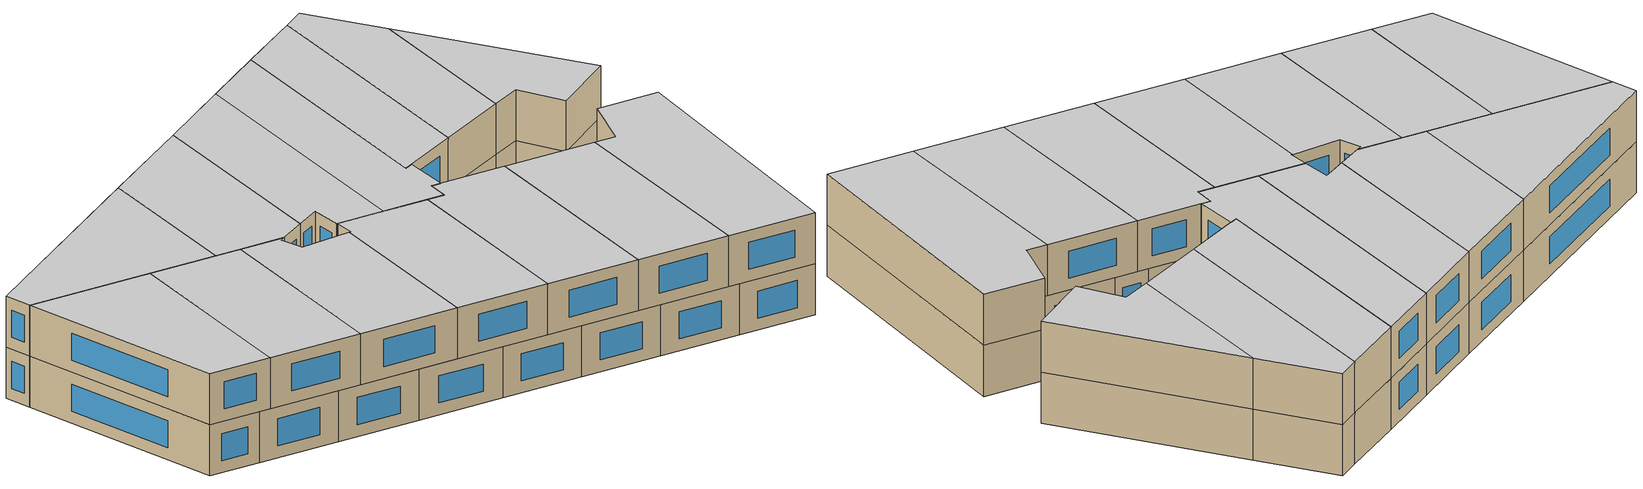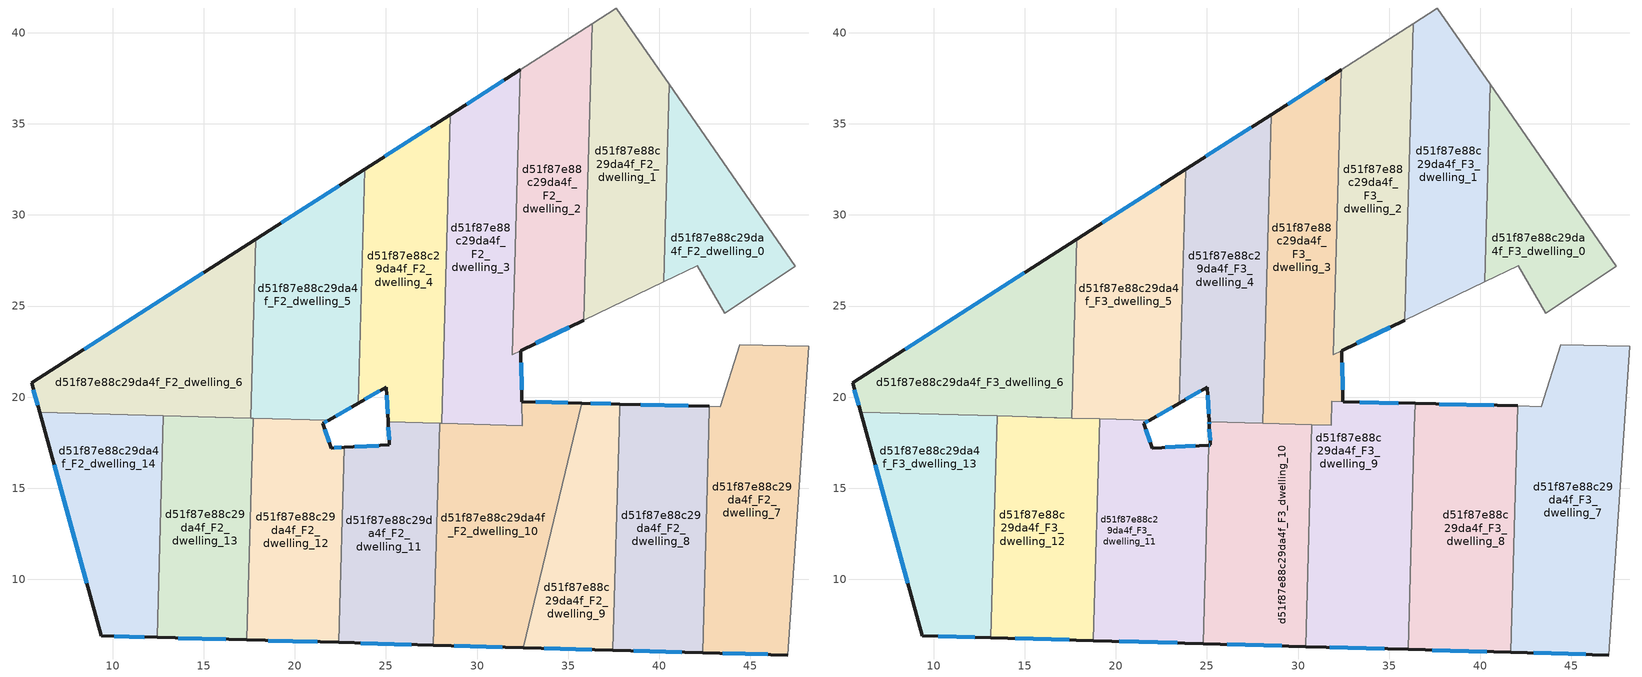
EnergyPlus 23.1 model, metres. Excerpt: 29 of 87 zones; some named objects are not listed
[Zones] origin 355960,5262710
d51f87e88c29da4f_F2_dwelling_0
 floor to d51f87e88c29da4f_F1_dwelling_0 (EU_floor_Construction): 40.55,37.16 47.46,27.19 43.59,24.61 42.07,27.2 40.25,26.33 z6
 wall adiabatic (EU_wall_Construction): 40.25,26.33 42.07,27.2 43.59,24.61 47.46,27.19 40.55,37.16 z6:9
 wall to d51f87e88c29da4f_F2_dwelling_1 (EU_wall_Construction): 40.55,37.16 40.25,26.33 z6:9
d51f87e88c29da4f_F2_dwelling_1
 floor to d51f87e88c29da4f_F1_dwelling_1 (EU_floor_Construction): 37.65,41.36 40.55,37.16 40.25,26.33 35.86,24.22 36.31,40.5 z6
 wall adiabatic (EU_wall_Construction): 40.55,37.16 37.65,41.36 36.31,40.5 / 35.86,24.22 40.25,26.33 z6:9
 wall to d51f87e88c29da4f_F2_dwelling_2 (EU_wall_Construction): 36.31,40.5 35.86,24.22 z6:9
d51f87e88c29da4f_F2_dwelling_10
 floor to d51f87e88c29da4f_F1_dwelling_10 (EU_floor_Construction): 35.74,19.67 32.53,6.26 27.6,6.39 27.94,18.57 32.48,18.44 32.46,19.75 z6
 wall outside (EU_wall_Construction): 35.74,19.67 32.46,19.75 / 27.6,6.39 32.53,6.26 z6:9
 wall to d51f87e88c29da4f_F2_dwelling_11 (EU_wall_Construction): 27.94,18.57 27.6,6.39 z6:9
 wall to d51f87e88c29da4f_F2_dwelling_9 (EU_wall_Construction): 32.53,6.26 35.74,19.67 z6:9
 wall to d51f87e88c29da4f_F2_dwelling_3 (EU_wall_Construction): 32.46,19.75 32.48,18.44 28.06,18.56 z6:9
 wall to d51f87e88c29da4f_F2_dwelling_4 (EU_wall_Construction): 28.06,18.56 27.94,18.57 z6:9
 window (EU_Window_Construction): 34.97,19.69 33.23,19.74 / 28.76,6.36 31.37,6.29 z6.7:8.3
d51f87e88c29da4f_F2_dwelling_11
 floor to d51f87e88c29da4f_F1_dwelling_11 (EU_floor_Construction): 27.94,18.57 27.6,6.39 22.41,6.54 22.71,17.25 25.18,17.38 25.11,18.65 z6
 wall outside (EU_wall_Construction): 25.11,18.65 25.18,17.38 22.71,17.25 / 22.41,6.54 27.6,6.39 z6:9
 wall to d51f87e88c29da4f_F2_dwelling_12 (EU_wall_Construction): 22.71,17.25 22.41,6.54 z6:9
 wall to d51f87e88c29da4f_F2_dwelling_4 (EU_wall_Construction): 27.94,18.57 25.11,18.65 z6:9
 window (EU_Window_Construction): 25.13,18.35 25.17,17.67 / 23.63,6.5 26.38,6.43 / 24.6,17.35 23.29,17.28 z6.7:8.3
d51f87e88c29da4f_F2_dwelling_12
 floor to d51f87e88c29da4f_F1_dwelling_12 (EU_floor_Construction): 21.86,18.74 21.54,18.56 22,17.21 22.71,17.25 22.41,6.54 17.36,6.68 17.7,18.85 z6
 wall outside (EU_wall_Construction): 22.71,17.25 22,17.21 21.54,18.56 21.86,18.74 / 17.36,6.68 22.41,6.54 z6:9
 wall to d51f87e88c29da4f_F2_dwelling_13 (EU_wall_Construction): 17.7,18.85 17.36,6.68 z6:9
 wall to d51f87e88c29da4f_F2_dwelling_5 (EU_wall_Construction): 21.86,18.74 17.7,18.85 z6:9
 window (EU_Window_Construction): 21.61,18.6 21.78,18.69 / 21.89,17.53 21.65,18.24 / 22.54,17.24 22.16,17.22 / 18.55,6.65 21.22,6.57 z6.7:8.3
d51f87e88c29da4f_F2_dwelling_13
 floor to d51f87e88c29da4f_F1_dwelling_13 (EU_floor_Construction): 17.7,18.85 17.36,6.68 12.44,6.82 12.78,18.99 z6
 wall outside (EU_wall_Construction): 12.44,6.82 17.36,6.68 z6:9
 wall to d51f87e88c29da4f_F2_dwelling_14 (EU_wall_Construction): 12.78,18.99 12.44,6.82 z6:9
 wall to d51f87e88c29da4f_F2_dwelling_6 (EU_wall_Construction): 17.59,18.86 12.78,18.99 z6:9
 wall to d51f87e88c29da4f_F2_dwelling_5 (EU_wall_Construction): 17.7,18.85 17.59,18.86 z6:9
 window (EU_Window_Construction): 13.6,6.78 16.21,6.71 z6.7:8.3
d51f87e88c29da4f_F2_dwelling_14
 floor to d51f87e88c29da4f_F1_dwelling_14 (EU_floor_Construction): 12.78,18.99 12.44,6.82 9.38,6.9 6,19.18 z6
 wall outside (EU_wall_Construction): 6,19.18 9.38,6.9 12.44,6.82 z6:9
 wall to d51f87e88c29da4f_F2_dwelling_6 (EU_wall_Construction): 12.78,18.99 6,19.18 z6:9
 window (EU_Window_Construction): 10.1,6.88 11.72,6.84 / 6.79,16.3 8.58,9.78 z6.7:8.3
d51f87e88c29da4f_F2_dwelling_2
 floor to d51f87e88c29da4f_F1_dwelling_2 (EU_floor_Construction): 36.31,40.5 35.86,24.22 31.92,22.33 32.36,37.96 z6
 wall outside (EU_wall_Construction): 32.41,22.56 35.86,24.22 z6:9
 wall adiabatic (EU_wall_Construction): 36.31,40.5 32.36,37.96 z6:9
 wall to d51f87e88c29da4f_F2_dwelling_3 (EU_wall_Construction): 32.36,37.96 31.92,22.33 32.41,22.56 z6:9
 window (EU_Window_Construction): 33.22,22.95 35.05,23.83 z6.7:8.3
d51f87e88c29da4f_F2_dwelling_3
 floor to d51f87e88c29da4f_F1_dwelling_3 (EU_floor_Construction): 32.36,37.96 31.92,22.33 32.41,22.56 32.48,18.44 28.06,18.56 28.53,35.51 z6
 wall outside (EU_wall_Construction): 32.36,37.96 28.53,35.51 / 32.46,19.76 32.41,22.56 z6:9
 wall to d51f87e88c29da4f_F2_dwelling_4 (EU_wall_Construction): 28.53,35.51 28.06,18.56 z6:9
 window (EU_Window_Construction): 31.46,37.39 29.43,36.09 / 32.45,20.41 32.42,21.9 z6.7:8.3
d51f87e88c29da4f_F2_dwelling_4
 floor to d51f87e88c29da4f_F1_dwelling_4 (EU_floor_Construction): 28.53,35.51 28.06,18.56 25.11,18.65 25.01,20.55 23.48,19.67 23.84,32.5 z6
 wall outside (EU_wall_Construction): 28.53,35.51 23.84,32.5 / 23.48,19.67 25.01,20.55 25.11,18.65 z6:9
 wall to d51f87e88c29da4f_F2_dwelling_5 (EU_wall_Construction): 23.84,32.5 23.48,19.67 z6:9
 window (EU_Window_Construction): 27.43,34.8 24.94,33.21 / 25.04,20.1 25.09,19.09 / 23.84,19.88 24.65,20.34 z6.7:8.3
d51f87e88c29da4f_F2_dwelling_5
 floor to d51f87e88c29da4f_F1_dwelling_5 (EU_floor_Construction): 23.84,32.5 23.48,19.67 21.86,18.74 15.62,18.91 17.59,18.86 17.86,28.67 z6
 wall outside (EU_wall_Construction): 23.84,32.5 17.86,28.67 / 21.86,18.74 23.48,19.67 z6:9
 wall to d51f87e88c29da4f_F2_dwelling_6 (EU_wall_Construction): 17.86,28.67 17.59,18.86 z6:9
 wall adiabatic (EU_wall_Construction): 17.59,18.86 15.62,18.91 17.59,18.86 z6:9
 window (EU_Window_Construction): 22.43,31.6 19.26,29.57 / 22.24,18.96 23.1,19.45 z6.7:8.3
d51f87e88c29da4f_F2_dwelling_6
 floor to d51f87e88c29da4f_F1_dwelling_6 (EU_floor_Construction): 17.86,28.67 17.59,18.86 6,19.18 5.55,20.78 z6
 wall outside (EU_wall_Construction): 17.86,28.67 5.55,20.78 6,19.18 z6:9
 window (EU_Window_Construction): 5.66,20.41 5.89,19.56 / 14.97,26.82 8.44,22.64 z6.7:8.3
d51f87e88c29da4f_F2_dwelling_7
 floor to d51f87e88c29da4f_F1_dwelling_7 (EU_floor_Construction): 48.21,22.78 47.05,5.85 42.37,5.98 42.76,19.5 43.35,19.49 44.41,22.87 z6
 wall outside (EU_wall_Construction): 42.37,5.98 47.05,5.85 z6:9
 wall adiabatic (EU_wall_Construction): 47.05,5.85 48.21,22.78 44.41,22.87 43.35,19.49 42.76,19.5 z6:9
 wall to d51f87e88c29da4f_F2_dwelling_8 (EU_wall_Construction): 42.71,18.15 42.37,5.98 / 42.75,19.5 42.71,18.16 z6:9
 window (EU_Window_Construction): 43.47,5.95 45.95,5.88 z6.7:8.3
d51f87e88c29da4f_F2_dwelling_8
 floor to d51f87e88c29da4f_F1_dwelling_8 (EU_floor_Construction): 42.75,19.5 42.37,5.98 37.45,6.12 37.83,19.62 z6
 wall outside (EU_wall_Construction): 42.75,19.5 37.83,19.62 / 37.45,6.12 42.37,5.98 z6:9
 wall to d51f87e88c29da4f_F2_dwelling_9 (EU_wall_Construction): 37.83,19.62 37.79,18.29 37.45,6.12 z6:9
 window (EU_Window_Construction): 41.59,19.53 38.99,19.59 / 38.61,6.09 41.22,6.01 z6.7:8.3
d51f87e88c29da4f_F2_dwelling_9
 floor to d51f87e88c29da4f_F1_dwelling_9 (EU_floor_Construction): 37.83,19.62 37.45,6.12 32.53,6.26 35.74,19.67 z6
 wall outside (EU_wall_Construction): 32.53,6.26 37.45,6.12 / 37.83,19.62 35.74,19.67 z6:9
 window (EU_Window_Construction): 33.68,6.22 36.29,6.15 / 37.33,19.63 36.23,19.66 z6.7:8.3
 ceiling adiabatic (EU_roof_Construction): 37.45,6.12 36.04,6.16 36.42,19.66 35.74,19.67 32.53,6.26 z9
d51f87e88c29da4f_F3_dwelling_0
 floor to d51f87e88c29da4f_F2_dwelling_0 (EU_floor_Construction): 40.55,37.16 47.46,27.19 43.59,24.61 42.07,27.2 40.25,26.33 z9
 wall adiabatic (EU_wall_Construction): 40.25,26.33 42.07,27.2 43.59,24.61 47.46,27.19 40.55,37.16 z9:12
 wall to d51f87e88c29da4f_F3_dwelling_1 (EU_wall_Construction): 40.55,37.16 40.25,26.33 z9:12
 ceiling to d51f87e88c29da4f_F4_dwelling_0 (EU_floor_Construction): 47.46,27.19 40.55,37.16 40.25,26.33 42.07,27.2 43.59,24.61 z12
d51f87e88c29da4f_F3_dwelling_1
 floor to d51f87e88c29da4f_F2_dwelling_1 (EU_floor_Construction): 37.65,41.36 40.55,37.16 40.25,26.33 35.86,24.22 36.31,40.5 z9
 wall adiabatic (EU_wall_Construction): 40.55,37.16 37.65,41.36 36.31,40.5 / 35.86,24.22 40.25,26.33 z9:12
 wall to d51f87e88c29da4f_F3_dwelling_2 (EU_wall_Construction): 36.31,40.5 35.86,24.22 z9:12
 ceiling to d51f87e88c29da4f_F4_dwelling_1 (EU_floor_Construction): 40.25,26.33 40.55,37.16 37.65,41.36 36.31,40.5 35.86,24.22 z12
d51f87e88c29da4f_F3_dwelling_10
 floor to d51f87e88c29da4f_F2_dwelling_11 (EU_floor_Construction): 27.94,18.57 27.6,6.39 24.79,6.47 25.09,17.37 25.18,17.38 25.12,18.52 25.12,18.65 z9
 floor to d51f87e88c29da4f_F2_dwelling_10 (EU_floor_Construction): 30.75,18.49 30.42,6.32 27.6,6.39 27.94,18.57 z9
 wall outside (EU_wall_Construction): 25.12,18.65 25.12,18.52 25.18,17.38 25.09,17.37 / 24.78,6.47 30.42,6.32 z9:12
 wall to d51f87e88c29da4f_F3_dwelling_9 (EU_wall_Construction): 30.42,6.32 30.76,18.49 z9:12
 wall to d51f87e88c29da4f_F3_dwelling_11 (EU_wall_Construction): 25.09,17.37 24.78,6.47 z9:12
 wall to d51f87e88c29da4f_F3_dwelling_4 (EU_wall_Construction): 28.06,18.56 25.12,18.65 z9:12
 wall to d51f87e88c29da4f_F3_dwelling_3 (EU_wall_Construction): 30.75,18.49 28.06,18.56 z9:12
 window (EU_Window_Construction): 25.14,18.25 25.17,17.64 / 25.12,18.62 25.12,18.55 / 26.11,6.44 29.09,6.35 / 25.16,17.37 25.11,17.37 z9.7:11.3
 ceiling to d51f87e88c29da4f_F4_dwelling_10 (EU_floor_Construction): 30.42,6.32 30.76,18.49 25.12,18.65 25.12,18.52 25.18,17.38 25.09,17.37 24.78,6.47 z12
d51f87e88c29da4f_F3_dwelling_11
 floor to d51f87e88c29da4f_F2_dwelling_12 (EU_floor_Construction): 21.86,18.74 21.54,18.56 22,17.21 22.71,17.25 22.41,6.54 18.77,6.64 19.11,18.81 z9
 floor to d51f87e88c29da4f_F2_dwelling_11 (EU_floor_Construction): 25.09,17.37 24.79,6.47 22.41,6.54 22.71,17.25 z9
 wall outside (EU_wall_Construction): 25.09,17.37 22,17.21 21.54,18.56 21.86,18.74 / 18.77,6.64 24.78,6.47 z9:12
 wall to d51f87e88c29da4f_F3_dwelling_12 (EU_wall_Construction): 19.11,18.81 18.77,6.64 z9:12
 wall to d51f87e88c29da4f_F3_dwelling_5 (EU_wall_Construction): 21.86,18.74 19.11,18.81 z9:12
 window (EU_Window_Construction): 21.61,18.6 21.78,18.69 / 21.89,17.53 21.65,18.24 / 24.36,17.33 22.72,17.25 / 20.18,6.6 23.37,6.51 z9.7:11.3
 ceiling to d51f87e88c29da4f_F4_dwelling_11 (EU_floor_Construction): 24.78,6.47 25.09,17.37 22,17.21 21.54,18.56 21.86,18.74 19.11,18.81 18.77,6.64 z12
d51f87e88c29da4f_F3_dwelling_12
 floor to d51f87e88c29da4f_F2_dwelling_13 (EU_floor_Construction): 17.7,18.85 17.36,6.68 13.15,6.8 13.48,18.97 z9
 floor to d51f87e88c29da4f_F2_dwelling_12 (EU_floor_Construction): 19.11,18.81 18.77,6.64 17.36,6.68 17.7,18.85 z9
 wall outside (EU_wall_Construction): 13.15,6.8 18.77,6.64 z9:12
 wall to d51f87e88c29da4f_F3_dwelling_13 (EU_wall_Construction): 13.48,18.97 13.15,6.8 z9:12
 wall to d51f87e88c29da4f_F3_dwelling_6 (EU_wall_Construction): 17.59,18.86 13.48,18.97 z9:12
 wall to d51f87e88c29da4f_F3_dwelling_5 (EU_wall_Construction): 19.11,18.81 17.59,18.86 z9:12
 window (EU_Window_Construction): 14.47,6.76 17.45,6.68 z9.7:11.3
 ceiling to d51f87e88c29da4f_F4_dwelling_12 (EU_floor_Construction): 18.77,6.64 19.11,18.81 13.48,18.97 13.15,6.8 z12
d51f87e88c29da4f_F3_dwelling_13
 floor to d51f87e88c29da4f_F2_dwelling_14 (EU_floor_Construction): 12.78,18.99 12.44,6.82 9.38,6.9 6,19.18 z9
 floor to d51f87e88c29da4f_F2_dwelling_13 (EU_floor_Construction): 13.48,18.97 13.15,6.8 12.44,6.82 12.78,18.99 z9
 wall outside (EU_wall_Construction): 6,19.18 9.38,6.9 13.15,6.8 z9:12
 wall to d51f87e88c29da4f_F3_dwelling_6 (EU_wall_Construction): 13.48,18.97 6,19.18 z9:12
 window (EU_Window_Construction): 10.26,6.88 12.26,6.82 / 6.79,16.3 8.58,9.78 z9.7:11.3
 ceiling to d51f87e88c29da4f_F4_dwelling_13 (EU_floor_Construction): 13.15,6.8 13.48,18.97 6,19.18 9.38,6.9 z12
d51f87e88c29da4f_F3_dwelling_2
 floor to d51f87e88c29da4f_F2_dwelling_2 (EU_floor_Construction): 36.31,40.5 35.86,24.22 31.92,22.33 32.36,37.96 z9
 wall outside (EU_wall_Construction): 32.41,22.56 35.86,24.22 z9:12
 wall adiabatic (EU_wall_Construction): 36.31,40.5 32.36,37.96 z9:12
 wall to d51f87e88c29da4f_F3_dwelling_3 (EU_wall_Construction): 32.36,37.96 31.92,22.33 32.41,22.56 z9:12
 window (EU_Window_Construction): 33.22,22.95 35.05,23.83 z9.7:11.3
 ceiling to d51f87e88c29da4f_F4_dwelling_2 (EU_floor_Construction): 35.86,24.22 36.31,40.5 32.36,37.96 31.92,22.33 z12
d51f87e88c29da4f_F3_dwelling_3
 floor to d51f87e88c29da4f_F2_dwelling_3 (EU_floor_Construction): 32.36,37.96 31.92,22.33 32.41,22.56 32.46,19.76 31.85,19.77 31.82,18.46 28.06,18.56 28.53,35.51 z9
 wall outside (EU_wall_Construction): 32.36,37.96 28.53,35.51 / 32.46,19.76 32.41,22.56 z9:12
 wall to d51f87e88c29da4f_F3_dwelling_9 (EU_wall_Construction): 30.76,18.49 31.82,18.46 31.85,19.77 32.46,19.76 z9:12
 wall to d51f87e88c29da4f_F3_dwelling_4 (EU_wall_Construction): 28.53,35.51 28.06,18.56 z9:12
 window (EU_Window_Construction): 31.46,37.39 29.43,36.09 / 32.45,20.41 32.42,21.9 z9.7:11.3
 ceiling to d51f87e88c29da4f_F4_dwelling_3 (EU_floor_Construction): 31.82,18.46 31.85,19.77 32.46,19.76 32.41,22.56 31.92,22.33 32.36,37.96 28.53,35.51 28.06,18.56 z12
d51f87e88c29da4f_F3_dwelling_4
 floor to d51f87e88c29da4f_F2_dwelling_4 (EU_floor_Construction): 28.53,35.51 28.06,18.56 25.11,18.65 25.01,20.55 23.48,19.67 23.84,32.5 z9
 wall outside (EU_wall_Construction): 28.53,35.51 23.84,32.5 / 23.48,19.67 25.01,20.55 25.11,18.65 z9:12
 wall to d51f87e88c29da4f_F3_dwelling_5 (EU_wall_Construction): 23.84,32.5 23.48,19.67 z9:12
 window (EU_Window_Construction): 27.43,34.8 24.94,33.21 / 25.04,20.1 25.09,19.09 / 23.84,19.88 24.65,20.34 z9.7:11.3
 ceiling to d51f87e88c29da4f_F4_dwelling_4 (EU_floor_Construction): 28.06,18.56 28.53,35.51 23.84,32.5 23.48,19.67 25.01,20.55 25.11,18.65 z12
d51f87e88c29da4f_F3_dwelling_5
 floor to d51f87e88c29da4f_F2_dwelling_5 (EU_floor_Construction): 23.84,32.5 23.48,19.67 21.86,18.74 17.59,18.86 17.86,28.67 z9
 wall outside (EU_wall_Construction): 23.84,32.5 17.86,28.67 / 21.86,18.74 23.48,19.67 z9:12
 wall to d51f87e88c29da4f_F3_dwelling_6 (EU_wall_Construction): 17.86,28.67 17.59,18.86 z9:12
 wall adiabatic (EU_wall_Construction): 15.62,18.91 17.59,18.86 / 15.62,18.91 17.59,18.86 z9:12
 window (EU_Window_Construction): 22.43,31.6 19.26,29.57 / 22.24,18.96 23.1,19.45 z9.7:11.3
 ceiling to d51f87e88c29da4f_F4_dwelling_5 (EU_floor_Construction): 23.48,19.67 23.84,32.5 17.86,28.67 17.59,18.86 21.86,18.74 z12
d51f87e88c29da4f_F3_dwelling_6
 floor to d51f87e88c29da4f_F2_dwelling_6 (EU_floor_Construction): 17.86,28.67 17.59,18.86 6,19.18 5.55,20.78 z9
 wall outside (EU_wall_Construction): 17.86,28.67 5.55,20.78 6,19.18 z9:12
 window (EU_Window_Construction): 5.66,20.41 5.89,19.56 / 14.97,26.82 8.44,22.64 z9.7:11.3
 ceiling to d51f87e88c29da4f_F4_dwelling_6 (EU_floor_Construction): 17.59,18.86 17.86,28.67 5.55,20.78 6,19.18 z12
d51f87e88c29da4f_F3_dwelling_7
 floor to d51f87e88c29da4f_F2_dwelling_7 (EU_floor_Construction): 48.21,22.78 47.05,5.85 42.37,5.98 42.75,19.5 43.35,19.49 44.41,22.87 z9
 floor to d51f87e88c29da4f_F2_dwelling_8 (EU_floor_Construction): 42.75,19.5 42.37,5.98 41.67,6 42.05,19.52 z9
 wall outside (EU_wall_Construction): 41.67,6 47.05,5.85 z9:12
 wall to d51f87e88c29da4f_F3_dwelling_8 (EU_wall_Construction): 42.05,19.52 41.67,6 z9:12
 wall adiabatic (EU_wall_Construction): 47.05,5.85 48.21,22.78 44.41,22.87 43.35,19.49 42.05,19.52 z9:12
 window (EU_Window_Construction): 42.93,5.97 45.79,5.89 z9.7:11.3
 ceiling to d51f87e88c29da4f_F4_dwelling_7 (EU_floor_Construction): 47.05,5.85 48.21,22.78 44.41,22.87 43.35,19.49 42.05,19.52 41.67,6 z12
d51f87e88c29da4f_F3_dwelling_8
 floor to d51f87e88c29da4f_F2_dwelling_8 (EU_floor_Construction): 42.05,19.52 41.67,6 37.45,6.12 37.83,19.62 z9
 floor to d51f87e88c29da4f_F2_dwelling_9 (EU_floor_Construction): 37.82,19.62 37.45,6.12 36.04,6.16 36.42,19.66 z9
 wall outside (EU_wall_Construction): 42.05,19.52 36.42,19.66 / 36.04,6.16 41.67,6 z9:12
 wall to d51f87e88c29da4f_F3_dwelling_9 (EU_wall_Construction): 36.39,18.33 36.04,6.16 / 36.42,19.66 36.38,18.33 z9:12
 window (EU_Window_Construction): 40.73,19.55 37.74,19.62 / 37.36,6.12 40.35,6.04 z9.7:11.3
 ceiling to d51f87e88c29da4f_F4_dwelling_8 (EU_floor_Construction): 41.67,6 42.05,19.52 36.42,19.66 36.04,6.16 z12
d51f87e88c29da4f_F3_dwelling_9
 floor to d51f87e88c29da4f_F2_dwelling_10 (EU_floor_Construction): 35.74,19.67 32.53,6.26 30.42,6.32 30.75,18.49 32.48,18.44 32.46,19.75 z9
 floor adiabatic (EU_floor_Construction): 36.42,19.66 36.04,6.16 32.53,6.26 35.74,19.67 z9
 floor to d51f87e88c29da4f_F2_dwelling_3 (EU_floor_Construction): 32.46,19.76 32.48,18.44 30.76,18.49 31.82,18.46 31.85,19.77 z9
 wall outside (EU_wall_Construction): 36.42,19.66 32.46,19.75 / 30.42,6.32 36.04,6.16 z9:12
 window (EU_Window_Construction): 35.49,19.68 33.39,19.73 / 31.74,6.28 34.72,6.2 z9.7:11.3
 ceiling to d51f87e88c29da4f_F4_dwelling_9 (EU_floor_Construction): 36.04,6.16 36.42,19.66 31.85,19.77 31.82,18.46 30.76,18.49 30.42,6.32 z12
[Building]
EU S2 Campaign: North Axis=0; Terrain=City; Solar Distribution=FullExterior
[Site:Location]
Budapest.Ferenc.Liszt.Intl.AP: Latitude=47.437; Longitude=19.256; Time Zone=1; Elevation=185
[SizingPeriod:WeatherFileDays]
AnnualSizingPeriod: Begin Month=1; Begin Day of Month=1; End Month=12; End Day of Month=31; Day of Week for Start Day=Monday; Use Weather File Daylight Saving Period=No; Use Weather File Rain and Snow Indicators=No
[MATERIAL]
EU_InternalMass_Material: Roughness=MediumRough; Thickness=0.1; Conductivity=1; Density=1800; Specific Heat=900; Thermal Absorptance=0.9; Solar Absorptance=0.7; Visible Absorptance=0.7
[MATERIAL:NOMASS] Roughness=MediumRough; Thermal Absorptance=0.9; Solar Absorptance=0.7; Visible Absorptance=0.7
Name | Thermal Resistance
EU_wall_NoMass | 0.832559
EU_roof_NoMass | 1.39638
EU_floor_NoMass | 0.872794
[WINDOWMATERIAL:SIMPLEGLAZINGSYSTEM]
EU_Window_SimpleGlazing: UFactor=2.79869; Solar Heat Gain Coefficient=0.75; Visible Transmittance=0.75
[CONSTRUCTION]
EU_wall_Construction: EU_wall_NoMass
EU_roof_Construction: EU_roof_NoMass
EU_floor_Construction: EU_floor_NoMass
EU_Window_Construction: EU_Window_SimpleGlazing
EU_InternalMass_Construction: EU_InternalMass_Material
[ZONE] Type=1; Multiplier=1; Ceiling Height=autocalculate; Floor Area=autocalculate; Part of Total Floor Area=Yes
Name | Volume
d51f87e88c29da4f_F2_dwelling_0; d51f87e88c29da4f_F3_dwelling_0 | 130.589
d51f87e88c29da4f_F2_dwelling_1; d51f87e88c29da4f_F3_dwelling_1 | 188.355
d51f87e88c29da4f_F2_dwelling_10 | 238.964
d51f87e88c29da4f_F3_dwelling_10 | 205.663
d51f87e88c29da4f_F2_dwelling_11 | 179.94
d51f87e88c29da4f_F3_dwelling_11 | 205.659
d51f87e88c29da4f_F2_dwelling_12 | 179.965
d51f87e88c29da4f_F3_dwelling_12 | 205.669
d51f87e88c29da4f_F2_dwelling_13 | 179.93
d51f87e88c29da4f_F3_dwelling_13 | 205.664
d51f87e88c29da4f_F2_dwelling_14 | 179.972
d51f87e88c29da4f_F2_dwelling_2; d51f87e88c29da4f_F3_dwelling_2 | 185.919
d51f87e88c29da4f_F2_dwelling_3 | 212.507
d51f87e88c29da4f_F3_dwelling_3 | 210.023
d51f87e88c29da4f_F2_dwelling_4; d51f87e88c29da4f_F3_dwelling_4 | 205.697
d51f87e88c29da4f_F2_dwelling_5 | 205.662
d51f87e88c29da4f_F3_dwelling_5 | 205.657
d51f87e88c29da4f_F2_dwelling_6; d51f87e88c29da4f_F3_dwelling_6 | 205.658
d51f87e88c29da4f_F2_dwelling_7 | 244.092
d51f87e88c29da4f_F3_dwelling_7 | 272.762
d51f87e88c29da4f_F2_dwelling_8 | 199.664
d51f87e88c29da4f_F3_dwelling_8 | 228.107
d51f87e88c29da4f_F2_dwelling_9 | 142.088
d51f87e88c29da4f_F3_dwelling_9 | 223.699
[INTERNALMASS] Construction=EU_InternalMass_Construction
Name | Zone or ZoneList | Surface Area
d51f87e88c29da4f_F2_dwelling_0_EU_InternalMass | d51f87e88c29da4f_F2_dwelling_0 | 43.5295
d51f87e88c29da4f_F2_dwelling_1_EU_InternalMass | d51f87e88c29da4f_F2_dwelling_1 | 62.7848
d51f87e88c29da4f_F2_dwelling_2_EU_InternalMass | d51f87e88c29da4f_F2_dwelling_2 | 61.9858
d51f87e88c29da4f_F2_dwelling_3_EU_InternalMass | d51f87e88c29da4f_F2_dwelling_3 | 70.8449
d51f87e88c29da4f_F2_dwelling_4_EU_InternalMass | d51f87e88c29da4f_F2_dwelling_4 | 68.5658
d51f87e88c29da4f_F2_dwelling_5_EU_InternalMass | d51f87e88c29da4f_F2_dwelling_5 | 68.5546
d51f87e88c29da4f_F2_dwelling_6_EU_InternalMass | d51f87e88c29da4f_F2_dwelling_6 | 68.5528
d51f87e88c29da4f_F2_dwelling_7_EU_InternalMass | d51f87e88c29da4f_F2_dwelling_7 | 81.3975
d51f87e88c29da4f_F2_dwelling_8_EU_InternalMass | d51f87e88c29da4f_F2_dwelling_8 | 66.585
d51f87e88c29da4f_F2_dwelling_9_EU_InternalMass | d51f87e88c29da4f_F2_dwelling_9 | 47.3684
d51f87e88c29da4f_F2_dwelling_10_EU_InternalMass | d51f87e88c29da4f_F2_dwelling_10 | 79.6558
d51f87e88c29da4f_F2_dwelling_11_EU_InternalMass | d51f87e88c29da4f_F2_dwelling_11 | 59.9799
d51f87e88c29da4f_F2_dwelling_12_EU_InternalMass | d51f87e88c29da4f_F2_dwelling_12 | 59.9883
d51f87e88c29da4f_F2_dwelling_13_EU_InternalMass | d51f87e88c29da4f_F2_dwelling_13 | 59.9768
d51f87e88c29da4f_F2_dwelling_14_EU_InternalMass | d51f87e88c29da4f_F2_dwelling_14 | 59.9906
d51f87e88c29da4f_F3_dwelling_0_EU_InternalMass | d51f87e88c29da4f_F3_dwelling_0 | 43.5295
d51f87e88c29da4f_F3_dwelling_1_EU_InternalMass | d51f87e88c29da4f_F3_dwelling_1 | 62.7848
d51f87e88c29da4f_F3_dwelling_2_EU_InternalMass | d51f87e88c29da4f_F3_dwelling_2 | 61.9858
d51f87e88c29da4f_F3_dwelling_3_EU_InternalMass | d51f87e88c29da4f_F3_dwelling_3 | 70.0076
d51f87e88c29da4f_F3_dwelling_4_EU_InternalMass | d51f87e88c29da4f_F3_dwelling_4 | 68.5658
d51f87e88c29da4f_F3_dwelling_5_EU_InternalMass | d51f87e88c29da4f_F3_dwelling_5 | 68.5523
d51f87e88c29da4f_F3_dwelling_6_EU_InternalMass | d51f87e88c29da4f_F3_dwelling_6 | 68.5528
d51f87e88c29da4f_F3_dwelling_7_EU_InternalMass | d51f87e88c29da4f_F3_dwelling_7 | 90.9209
d51f87e88c29da4f_F3_dwelling_8_EU_InternalMass | d51f87e88c29da4f_F3_dwelling_8 | 76.0593
d51f87e88c29da4f_F3_dwelling_9_EU_InternalMass | d51f87e88c29da4f_F3_dwelling_9 | 74.5779
d51f87e88c29da4f_F3_dwelling_10_EU_InternalMass | d51f87e88c29da4f_F3_dwelling_10 | 68.5543
d51f87e88c29da4f_F3_dwelling_11_EU_InternalMass | d51f87e88c29da4f_F3_dwelling_11 | 68.553
d51f87e88c29da4f_F3_dwelling_12_EU_InternalMass | d51f87e88c29da4f_F3_dwelling_12 | 68.5563
d51f87e88c29da4f_F3_dwelling_13_EU_InternalMass | d51f87e88c29da4f_F3_dwelling_13 | 68.5547
[OTHEREQUIPMENT] Fuel Type=Electricity; Design Level Calculation Method=Watts/Area; Power per Zone Floor Area=1; Fraction Latent=0; Fraction Radiant=0; Fraction Lost=0; Carbon Dioxide Generation Rate=0; EndUse Subcategory=EU_Step8_InternalGains
Name | Zone or ZoneList or Space or SpaceList | Schedule
EU_Step8_InternalGain_d51f87e88c29da4f_F2_dwelling_0_f000 | d51f87e88c29da4f_F2_dwelling_0 | EU_Step8_GainSchedule_d51f87e88c29da4f_F2_dwelling_0_f000
EU_Step8_InternalGain_d51f87e88c29da4f_F2_dwelling_1_f000 | d51f87e88c29da4f_F2_dwelling_1 | EU_Step8_GainSchedule_d51f87e88c29da4f_F2_dwelling_1_f000
EU_Step8_InternalGain_d51f87e88c29da4f_F2_dwelling_2_f000 | d51f87e88c29da4f_F2_dwelling_2 | EU_Step8_GainSchedule_d51f87e88c29da4f_F2_dwelling_2_f000
EU_Step8_InternalGain_d51f87e88c29da4f_F2_dwelling_3_f000 | d51f87e88c29da4f_F2_dwelling_3 | EU_Step8_GainSchedule_d51f87e88c29da4f_F2_dwelling_3_f000
EU_Step8_InternalGain_d51f87e88c29da4f_F2_dwelling_4_f000 | d51f87e88c29da4f_F2_dwelling_4 | EU_Step8_GainSchedule_d51f87e88c29da4f_F2_dwelling_4_f000
EU_Step8_InternalGain_d51f87e88c29da4f_F2_dwelling_5_f000 | d51f87e88c29da4f_F2_dwelling_5 | EU_Step8_GainSchedule_d51f87e88c29da4f_F2_dwelling_5_f000
EU_Step8_InternalGain_d51f87e88c29da4f_F2_dwelling_6_f000 | d51f87e88c29da4f_F2_dwelling_6 | EU_Step8_GainSchedule_d51f87e88c29da4f_F2_dwelling_6_f000
EU_Step8_InternalGain_d51f87e88c29da4f_F2_dwelling_7_f000 | d51f87e88c29da4f_F2_dwelling_7 | EU_Step8_GainSchedule_d51f87e88c29da4f_F2_dwelling_7_f000
EU_Step8_InternalGain_d51f87e88c29da4f_F2_dwelling_8_f000 | d51f87e88c29da4f_F2_dwelling_8 | EU_Step8_GainSchedule_d51f87e88c29da4f_F2_dwelling_8_f000
EU_Step8_InternalGain_d51f87e88c29da4f_F2_dwelling_9_f000 | d51f87e88c29da4f_F2_dwelling_9 | EU_Step8_GainSchedule_d51f87e88c29da4f_F2_dwelling_9_f000
EU_Step8_InternalGain_d51f87e88c29da4f_F2_dwelling_10_f000 | d51f87e88c29da4f_F2_dwelling_10 | EU_Step8_GainSchedule_d51f87e88c29da4f_F2_dwelling_10_f000
EU_Step8_InternalGain_d51f87e88c29da4f_F2_dwelling_11_f000 | d51f87e88c29da4f_F2_dwelling_11 | EU_Step8_GainSchedule_d51f87e88c29da4f_F2_dwelling_11_f000
EU_Step8_InternalGain_d51f87e88c29da4f_F2_dwelling_12_f000 | d51f87e88c29da4f_F2_dwelling_12 | EU_Step8_GainSchedule_d51f87e88c29da4f_F2_dwelling_12_f000
EU_Step8_InternalGain_d51f87e88c29da4f_F2_dwelling_13_f000 | d51f87e88c29da4f_F2_dwelling_13 | EU_Step8_GainSchedule_d51f87e88c29da4f_F2_dwelling_13_f000
EU_Step8_InternalGain_d51f87e88c29da4f_F2_dwelling_14_f000 | d51f87e88c29da4f_F2_dwelling_14 | EU_Step8_GainSchedule_d51f87e88c29da4f_F2_dwelling_14_f000
EU_Step8_InternalGain_d51f87e88c29da4f_F3_dwelling_0_f000 | d51f87e88c29da4f_F3_dwelling_0 | EU_Step8_GainSchedule_d51f87e88c29da4f_F3_dwelling_0_f000
EU_Step8_InternalGain_d51f87e88c29da4f_F3_dwelling_1_f000 | d51f87e88c29da4f_F3_dwelling_1 | EU_Step8_GainSchedule_d51f87e88c29da4f_F3_dwelling_1_f000
EU_Step8_InternalGain_d51f87e88c29da4f_F3_dwelling_2_f000 | d51f87e88c29da4f_F3_dwelling_2 | EU_Step8_GainSchedule_d51f87e88c29da4f_F3_dwelling_2_f000
EU_Step8_InternalGain_d51f87e88c29da4f_F3_dwelling_3_f000 | d51f87e88c29da4f_F3_dwelling_3 | EU_Step8_GainSchedule_d51f87e88c29da4f_F3_dwelling_3_f000
EU_Step8_InternalGain_d51f87e88c29da4f_F3_dwelling_4_f000 | d51f87e88c29da4f_F3_dwelling_4 | EU_Step8_GainSchedule_d51f87e88c29da4f_F3_dwelling_4_f000
EU_Step8_InternalGain_d51f87e88c29da4f_F3_dwelling_5_f000 | d51f87e88c29da4f_F3_dwelling_5 | EU_Step8_GainSchedule_d51f87e88c29da4f_F3_dwelling_5_f000
EU_Step8_InternalGain_d51f87e88c29da4f_F3_dwelling_6_f000 | d51f87e88c29da4f_F3_dwelling_6 | EU_Step8_GainSchedule_d51f87e88c29da4f_F3_dwelling_6_f000
EU_Step8_InternalGain_d51f87e88c29da4f_F3_dwelling_7_f000 | d51f87e88c29da4f_F3_dwelling_7 | EU_Step8_GainSchedule_d51f87e88c29da4f_F3_dwelling_7_f000
EU_Step8_InternalGain_d51f87e88c29da4f_F3_dwelling_8_f000 | d51f87e88c29da4f_F3_dwelling_8 | EU_Step8_GainSchedule_d51f87e88c29da4f_F3_dwelling_8_f000
EU_Step8_InternalGain_d51f87e88c29da4f_F3_dwelling_9_f000 | d51f87e88c29da4f_F3_dwelling_9 | EU_Step8_GainSchedule_d51f87e88c29da4f_F3_dwelling_9_f000
EU_Step8_InternalGain_d51f87e88c29da4f_F3_dwelling_10_f000 | d51f87e88c29da4f_F3_dwelling_10 | EU_Step8_GainSchedule_d51f87e88c29da4f_F3_dwelling_10_f000
EU_Step8_InternalGain_d51f87e88c29da4f_F3_dwelling_11_f000 | d51f87e88c29da4f_F3_dwelling_11 | EU_Step8_GainSchedule_d51f87e88c29da4f_F3_dwelling_11_f000
EU_Step8_InternalGain_d51f87e88c29da4f_F3_dwelling_12_f000 | d51f87e88c29da4f_F3_dwelling_12 | EU_Step8_GainSchedule_d51f87e88c29da4f_F3_dwelling_12_f000
EU_Step8_InternalGain_d51f87e88c29da4f_F3_dwelling_13_f000 | d51f87e88c29da4f_F3_dwelling_13 | EU_Step8_GainSchedule_d51f87e88c29da4f_F3_dwelling_13_f000
[ZONEVENTILATION:DESIGNFLOWRATE] Schedule=EU_AlwaysOn; Design Flow Rate Calculation Method=AirChanges/Hour; Air Changes per Hour=0.475469; Ventilation Type=Natural; Fan Pressure Rise=0; Fan Total Efficiency=1; Constant Term Coefficient=1; Temperature Term Coefficient=0; Velocity Term Coefficient=0; Velocity Squared Term Coefficient=0; Minimum Indoor Temperature=-100; Maximum Indoor Temperature=100; Delta Temperature=-100; Minimum Outdoor Temperature=-100; Maximum Outdoor Temperature=100; Maximum Wind Speed=40
Name | Zone or ZoneList or Space or SpaceList
EU_ConstantAir_d51f87e88c29da4f_F2_dwelling_0 | d51f87e88c29da4f_F2_dwelling_0
EU_ConstantAir_d51f87e88c29da4f_F2_dwelling_1 | d51f87e88c29da4f_F2_dwelling_1
EU_ConstantAir_d51f87e88c29da4f_F2_dwelling_2 | d51f87e88c29da4f_F2_dwelling_2
EU_ConstantAir_d51f87e88c29da4f_F2_dwelling_3 | d51f87e88c29da4f_F2_dwelling_3
EU_ConstantAir_d51f87e88c29da4f_F2_dwelling_4 | d51f87e88c29da4f_F2_dwelling_4
EU_ConstantAir_d51f87e88c29da4f_F2_dwelling_5 | d51f87e88c29da4f_F2_dwelling_5
EU_ConstantAir_d51f87e88c29da4f_F2_dwelling_6 | d51f87e88c29da4f_F2_dwelling_6
EU_ConstantAir_d51f87e88c29da4f_F2_dwelling_7 | d51f87e88c29da4f_F2_dwelling_7
EU_ConstantAir_d51f87e88c29da4f_F2_dwelling_8 | d51f87e88c29da4f_F2_dwelling_8
EU_ConstantAir_d51f87e88c29da4f_F2_dwelling_9 | d51f87e88c29da4f_F2_dwelling_9
EU_ConstantAir_d51f87e88c29da4f_F2_dwelling_10 | d51f87e88c29da4f_F2_dwelling_10
EU_ConstantAir_d51f87e88c29da4f_F2_dwelling_11 | d51f87e88c29da4f_F2_dwelling_11
EU_ConstantAir_d51f87e88c29da4f_F2_dwelling_12 | d51f87e88c29da4f_F2_dwelling_12
EU_ConstantAir_d51f87e88c29da4f_F2_dwelling_13 | d51f87e88c29da4f_F2_dwelling_13
EU_ConstantAir_d51f87e88c29da4f_F2_dwelling_14 | d51f87e88c29da4f_F2_dwelling_14
EU_ConstantAir_d51f87e88c29da4f_F3_dwelling_0 | d51f87e88c29da4f_F3_dwelling_0
EU_ConstantAir_d51f87e88c29da4f_F3_dwelling_1 | d51f87e88c29da4f_F3_dwelling_1
EU_ConstantAir_d51f87e88c29da4f_F3_dwelling_2 | d51f87e88c29da4f_F3_dwelling_2
EU_ConstantAir_d51f87e88c29da4f_F3_dwelling_3 | d51f87e88c29da4f_F3_dwelling_3
EU_ConstantAir_d51f87e88c29da4f_F3_dwelling_4 | d51f87e88c29da4f_F3_dwelling_4
EU_ConstantAir_d51f87e88c29da4f_F3_dwelling_5 | d51f87e88c29da4f_F3_dwelling_5
EU_ConstantAir_d51f87e88c29da4f_F3_dwelling_6 | d51f87e88c29da4f_F3_dwelling_6
EU_ConstantAir_d51f87e88c29da4f_F3_dwelling_7 | d51f87e88c29da4f_F3_dwelling_7
EU_ConstantAir_d51f87e88c29da4f_F3_dwelling_8 | d51f87e88c29da4f_F3_dwelling_8
EU_ConstantAir_d51f87e88c29da4f_F3_dwelling_9 | d51f87e88c29da4f_F3_dwelling_9
EU_ConstantAir_d51f87e88c29da4f_F3_dwelling_10 | d51f87e88c29da4f_F3_dwelling_10
EU_ConstantAir_d51f87e88c29da4f_F3_dwelling_11 | d51f87e88c29da4f_F3_dwelling_11
EU_ConstantAir_d51f87e88c29da4f_F3_dwelling_12 | d51f87e88c29da4f_F3_dwelling_12
EU_ConstantAir_d51f87e88c29da4f_F3_dwelling_13 | d51f87e88c29da4f_F3_dwelling_13
[HVACTEMPLATE:THERMOSTAT] Constant Heating Setpoint=20; Constant Cooling Setpoint=50
EU_HeatOnly_d51f87e88c29da4f_F2_dwelling_7; EU_HeatOnly_d51f87e88c29da4f_F2_dwelling_8; EU_HeatOnly_d51f87e88c29da4f_F2_dwelling_9; EU_HeatOnly_d51f87e88c29da4f_F2_dwelling_10; EU_HeatOnly_d51f87e88c29da4f_F2_dwelling_11; EU_HeatOnly_d51f87e88c29da4f_F2_dwelling_12; EU_HeatOnly_d51f87e88c29da4f_F2_dwelling_13; EU_HeatOnly_d51f87e88c29da4f_F2_dwelling_14; EU_HeatOnly_d51f87e88c29da4f_F3_dwelling_0; EU_HeatOnly_d51f87e88c29da4f_F3_dwelling_1; EU_HeatOnly_d51f87e88c29da4f_F3_dwelling_2; EU_HeatOnly_d51f87e88c29da4f_F3_dwelling_3; EU_HeatOnly_d51f87e88c29da4f_F3_dwelling_4; EU_HeatOnly_d51f87e88c29da4f_F3_dwelling_5; EU_HeatOnly_d51f87e88c29da4f_F3_dwelling_6; EU_HeatOnly_d51f87e88c29da4f_F3_dwelling_7; EU_HeatOnly_d51f87e88c29da4f_F3_dwelling_8; EU_HeatOnly_d51f87e88c29da4f_F3_dwelling_9; EU_HeatOnly_d51f87e88c29da4f_F3_dwelling_10; EU_HeatOnly_d51f87e88c29da4f_F3_dwelling_11; EU_HeatOnly_d51f87e88c29da4f_F3_dwelling_12; EU_HeatOnly_d51f87e88c29da4f_F3_dwelling_13; EU_HeatOnly_d51f87e88c29da4f_F4_dwelling_0; EU_HeatOnly_d51f87e88c29da4f_F4_dwelling_1; EU_HeatOnly_d51f87e88c29da4f_F4_dwelling_2; EU_HeatOnly_d51f87e88c29da4f_F4_dwelling_3; EU_HeatOnly_d51f87e88c29da4f_F4_dwelling_4; EU_HeatOnly_d51f87e88c29da4f_F4_dwelling_5; EU_HeatOnly_d51f87e88c29da4f_F4_dwelling_6; EU_HeatOnly_d51f87e88c29da4f_F4_dwelling_7; EU_HeatOnly_d51f87e88c29da4f_F4_dwelling_8; EU_HeatOnly_d51f87e88c29da4f_F4_dwelling_9; EU_HeatOnly_d51f87e88c29da4f_F4_dwelling_10; EU_HeatOnly_d51f87e88c29da4f_F4_dwelling_11; EU_HeatOnly_d51f87e88c29da4f_F4_dwelling_12; EU_HeatOnly_d51f87e88c29da4f_F4_dwelling_13; EU_HeatOnly_d51f87e88c29da4f_F5_dwelling_0; EU_HeatOnly_d51f87e88c29da4f_F5_dwelling_1; EU_HeatOnly_d51f87e88c29da4f_F5_dwelling_2; EU_HeatOnly_d51f87e88c29da4f_F5_dwelling_3; EU_HeatOnly_d51f87e88c29da4f_F5_dwelling_4; EU_HeatOnly_d51f87e88c29da4f_F5_dwelling_5
[HVACTEMPLATE:ZONE:IDEALLOADSAIRSYSTEM] System Availability Schedule=EU_AlwaysOn; Maximum Heating Supply Air Temperature=50; Minimum Cooling Supply Air Temperature=13; Maximum Heating Supply Air Humidity Ratio=0.0156; Minimum Cooling Supply Air Humidity Ratio=0.0077; Heating Limit=NoLimit; Cooling Limit=NoLimit; Heating Availability Schedule=EU_AlwaysOn; Cooling Availability Schedule=EU_CoolingOff; Dehumidification Control Type=ConstantSensibleHeatRatio; Cooling Sensible Heat Ratio=0.7; Dehumidification Setpoint=60; Humidification Control Type=None; Humidification Setpoint=30; Outdoor Air Method=None; Outdoor Air Flow Rate per Person=0.00944; Outdoor Air Flow Rate per Zone Floor Area=0; Outdoor Air Flow Rate per Zone=0; Demand Controlled Ventilation Type=None; Outdoor Air Economizer Type=NoEconomizer; Heat Recovery Type=None; Sensible Heat Recovery Effectiveness=0.7; Latent Heat Recovery Effectiveness=0.65
Name | Template Thermostat
d51f87e88c29da4f_F2_dwelling_0 | EU_HeatOnly_d51f87e88c29da4f_F2_dwelling_0
d51f87e88c29da4f_F2_dwelling_1 | EU_HeatOnly_d51f87e88c29da4f_F2_dwelling_1
d51f87e88c29da4f_F2_dwelling_2 | EU_HeatOnly_d51f87e88c29da4f_F2_dwelling_2
d51f87e88c29da4f_F2_dwelling_3 | EU_HeatOnly_d51f87e88c29da4f_F2_dwelling_3
d51f87e88c29da4f_F2_dwelling_4 | EU_HeatOnly_d51f87e88c29da4f_F2_dwelling_4
d51f87e88c29da4f_F2_dwelling_5 | EU_HeatOnly_d51f87e88c29da4f_F2_dwelling_5
d51f87e88c29da4f_F2_dwelling_6 | EU_HeatOnly_d51f87e88c29da4f_F2_dwelling_6
d51f87e88c29da4f_F2_dwelling_7 | EU_HeatOnly_d51f87e88c29da4f_F2_dwelling_7
d51f87e88c29da4f_F2_dwelling_8 | EU_HeatOnly_d51f87e88c29da4f_F2_dwelling_8
d51f87e88c29da4f_F2_dwelling_9 | EU_HeatOnly_d51f87e88c29da4f_F2_dwelling_9
d51f87e88c29da4f_F2_dwelling_10 | EU_HeatOnly_d51f87e88c29da4f_F2_dwelling_10
d51f87e88c29da4f_F2_dwelling_11 | EU_HeatOnly_d51f87e88c29da4f_F2_dwelling_11
d51f87e88c29da4f_F2_dwelling_12 | EU_HeatOnly_d51f87e88c29da4f_F2_dwelling_12
d51f87e88c29da4f_F2_dwelling_13 | EU_HeatOnly_d51f87e88c29da4f_F2_dwelling_13
d51f87e88c29da4f_F2_dwelling_14 | EU_HeatOnly_d51f87e88c29da4f_F2_dwelling_14
d51f87e88c29da4f_F3_dwelling_0 | EU_HeatOnly_d51f87e88c29da4f_F3_dwelling_0
d51f87e88c29da4f_F3_dwelling_1 | EU_HeatOnly_d51f87e88c29da4f_F3_dwelling_1
d51f87e88c29da4f_F3_dwelling_2 | EU_HeatOnly_d51f87e88c29da4f_F3_dwelling_2
d51f87e88c29da4f_F3_dwelling_3 | EU_HeatOnly_d51f87e88c29da4f_F3_dwelling_3
d51f87e88c29da4f_F3_dwelling_4 | EU_HeatOnly_d51f87e88c29da4f_F3_dwelling_4
d51f87e88c29da4f_F3_dwelling_5 | EU_HeatOnly_d51f87e88c29da4f_F3_dwelling_5
d51f87e88c29da4f_F3_dwelling_6 | EU_HeatOnly_d51f87e88c29da4f_F3_dwelling_6
d51f87e88c29da4f_F3_dwelling_7 | EU_HeatOnly_d51f87e88c29da4f_F3_dwelling_7
d51f87e88c29da4f_F3_dwelling_8 | EU_HeatOnly_d51f87e88c29da4f_F3_dwelling_8
d51f87e88c29da4f_F3_dwelling_9 | EU_HeatOnly_d51f87e88c29da4f_F3_dwelling_9
d51f87e88c29da4f_F3_dwelling_10 | EU_HeatOnly_d51f87e88c29da4f_F3_dwelling_10
d51f87e88c29da4f_F3_dwelling_11 | EU_HeatOnly_d51f87e88c29da4f_F3_dwelling_11
d51f87e88c29da4f_F3_dwelling_12 | EU_HeatOnly_d51f87e88c29da4f_F3_dwelling_12
d51f87e88c29da4f_F3_dwelling_13 | EU_HeatOnly_d51f87e88c29da4f_F3_dwelling_13
[SIZING:ZONE] Zone Cooling Design Supply Air Temperature Input Method=SupplyAirTemperature; Zone Cooling Design Supply Air Temperature=13; Zone Heating Design Supply Air Temperature Input Method=SupplyAirTemperature; Zone Heating Design Supply Air Temperature=50; Zone Cooling Design Supply Air Humidity Ratio=0.008; Zone Heating Design Supply Air Humidity Ratio=0.008; Cooling Design Air Flow Method=DesignDay; Cooling Design Air Flow Rate=0; Cooling Minimum Air Flow per Zone Floor Area=0.000762; Cooling Minimum Air Flow=0; Cooling Minimum Air Flow Fraction=0.2; Heating Design Air Flow Method=DesignDay; Heating Design Air Flow Rate=0; Heating Maximum Air Flow per Zone Floor Area=0.002032; Heating Maximum Air Flow=0.141576; Heating Maximum Air Flow Fraction=0.3; Account for Dedicated Outdoor Air System=No; Dedicated Outdoor Air System Control Strategy=NeutralSupplyAir; Dedicated Outdoor Air Low Setpoint Temperature for Design=autosize; Dedicated Outdoor Air High Setpoint Temperature for Design=autosize; Zone Load Sizing Method=Sensible Load Only No Latent Load; Zone Latent Cooling Design Supply Air Humidity Ratio Input Method=HumidityRatioDifference; Zone Cooling Design Supply Air Humidity Ratio Difference=0.005; Zone Latent Heating Design Supply Air Humidity Ratio Input Method=HumidityRatioDifference; Zone Humidification Design Supply Air Humidity Ratio Difference=0.005
d51f87e88c29da4f_F2_dwelling_0; d51f87e88c29da4f_F2_dwelling_1; d51f87e88c29da4f_F2_dwelling_2; d51f87e88c29da4f_F2_dwelling_3; d51f87e88c29da4f_F2_dwelling_4; d51f87e88c29da4f_F2_dwelling_5; d51f87e88c29da4f_F2_dwelling_6; d51f87e88c29da4f_F2_dwelling_7; d51f87e88c29da4f_F2_dwelling_8; d51f87e88c29da4f_F2_dwelling_9; d51f87e88c29da4f_F2_dwelling_10; d51f87e88c29da4f_F2_dwelling_11; d51f87e88c29da4f_F2_dwelling_12; d51f87e88c29da4f_F2_dwelling_13; d51f87e88c29da4f_F2_dwelling_14; d51f87e88c29da4f_F3_dwelling_0; d51f87e88c29da4f_F3_dwelling_1; d51f87e88c29da4f_F3_dwelling_2; d51f87e88c29da4f_F3_dwelling_3; d51f87e88c29da4f_F3_dwelling_4; d51f87e88c29da4f_F3_dwelling_5; d51f87e88c29da4f_F3_dwelling_6; d51f87e88c29da4f_F3_dwelling_7; d51f87e88c29da4f_F3_dwelling_8; d51f87e88c29da4f_F3_dwelling_9; d51f87e88c29da4f_F3_dwelling_10; d51f87e88c29da4f_F3_dwelling_11; d51f87e88c29da4f_F3_dwelling_12; d51f87e88c29da4f_F3_dwelling_13
[SCHEDULE:CONSTANT]
Name | Hourly Value
EU_AlwaysOn | 1
EU_CoolingOff | 0
[SCHEDULE:FILE] Column Number=1; Rows to Skip at Top=0; Number of Hours of Data=8760; Column Separator=Comma; Interpolate to Timestep=No; Minutes per Item=60; Adjust Schedule for Daylight Savings=Yes
Name | File
EU_Step8_GainSchedule_d51f87e88c29da4f_F2_dwelling_0_f000 | ../../schedules/d51f87e88c29da4f/d51f87e88c29da4f_F2_dwelling_0_f000_gain.csv
EU_Step8_GainSchedule_d51f87e88c29da4f_F2_dwelling_1_f000 | ../../schedules/d51f87e88c29da4f/d51f87e88c29da4f_F2_dwelling_1_f000_gain.csv
EU_Step8_GainSchedule_d51f87e88c29da4f_F2_dwelling_2_f000 | ../../schedules/d51f87e88c29da4f/d51f87e88c29da4f_F2_dwelling_2_f000_gain.csv
EU_Step8_GainSchedule_d51f87e88c29da4f_F2_dwelling_3_f000 | ../../schedules/d51f87e88c29da4f/d51f87e88c29da4f_F2_dwelling_3_f000_gain.csv
EU_Step8_GainSchedule_d51f87e88c29da4f_F2_dwelling_4_f000 | ../../schedules/d51f87e88c29da4f/d51f87e88c29da4f_F2_dwelling_4_f000_gain.csv
EU_Step8_GainSchedule_d51f87e88c29da4f_F2_dwelling_5_f000 | ../../schedules/d51f87e88c29da4f/d51f87e88c29da4f_F2_dwelling_5_f000_gain.csv
EU_Step8_GainSchedule_d51f87e88c29da4f_F2_dwelling_6_f000 | ../../schedules/d51f87e88c29da4f/d51f87e88c29da4f_F2_dwelling_6_f000_gain.csv
EU_Step8_GainSchedule_d51f87e88c29da4f_F2_dwelling_7_f000 | ../../schedules/d51f87e88c29da4f/d51f87e88c29da4f_F2_dwelling_7_f000_gain.csv
EU_Step8_GainSchedule_d51f87e88c29da4f_F2_dwelling_8_f000 | ../../schedules/d51f87e88c29da4f/d51f87e88c29da4f_F2_dwelling_8_f000_gain.csv
EU_Step8_GainSchedule_d51f87e88c29da4f_F2_dwelling_9_f000 | ../../schedules/d51f87e88c29da4f/d51f87e88c29da4f_F2_dwelling_9_f000_gain.csv
EU_Step8_GainSchedule_d51f87e88c29da4f_F2_dwelling_10_f000 | ../../schedules/d51f87e88c29da4f/d51f87e88c29da4f_F2_dwelling_10_f000_gain.csv
EU_Step8_GainSchedule_d51f87e88c29da4f_F2_dwelling_11_f000 | ../../schedules/d51f87e88c29da4f/d51f87e88c29da4f_F2_dwelling_11_f000_gain.csv
EU_Step8_GainSchedule_d51f87e88c29da4f_F2_dwelling_12_f000 | ../../schedules/d51f87e88c29da4f/d51f87e88c29da4f_F2_dwelling_12_f000_gain.csv
EU_Step8_GainSchedule_d51f87e88c29da4f_F2_dwelling_13_f000 | ../../schedules/d51f87e88c29da4f/d51f87e88c29da4f_F2_dwelling_13_f000_gain.csv
EU_Step8_GainSchedule_d51f87e88c29da4f_F2_dwelling_14_f000 | ../../schedules/d51f87e88c29da4f/d51f87e88c29da4f_F2_dwelling_14_f000_gain.csv
EU_Step8_GainSchedule_d51f87e88c29da4f_F3_dwelling_0_f000 | ../../schedules/d51f87e88c29da4f/d51f87e88c29da4f_F3_dwelling_0_f000_gain.csv
EU_Step8_GainSchedule_d51f87e88c29da4f_F3_dwelling_1_f000 | ../../schedules/d51f87e88c29da4f/d51f87e88c29da4f_F3_dwelling_1_f000_gain.csv
EU_Step8_GainSchedule_d51f87e88c29da4f_F3_dwelling_2_f000 | ../../schedules/d51f87e88c29da4f/d51f87e88c29da4f_F3_dwelling_2_f000_gain.csv
EU_Step8_GainSchedule_d51f87e88c29da4f_F3_dwelling_3_f000 | ../../schedules/d51f87e88c29da4f/d51f87e88c29da4f_F3_dwelling_3_f000_gain.csv
EU_Step8_GainSchedule_d51f87e88c29da4f_F3_dwelling_4_f000 | ../../schedules/d51f87e88c29da4f/d51f87e88c29da4f_F3_dwelling_4_f000_gain.csv
EU_Step8_GainSchedule_d51f87e88c29da4f_F3_dwelling_5_f000 | ../../schedules/d51f87e88c29da4f/d51f87e88c29da4f_F3_dwelling_5_f000_gain.csv
EU_Step8_GainSchedule_d51f87e88c29da4f_F3_dwelling_6_f000 | ../../schedules/d51f87e88c29da4f/d51f87e88c29da4f_F3_dwelling_6_f000_gain.csv
EU_Step8_GainSchedule_d51f87e88c29da4f_F3_dwelling_7_f000 | ../../schedules/d51f87e88c29da4f/d51f87e88c29da4f_F3_dwelling_7_f000_gain.csv
EU_Step8_GainSchedule_d51f87e88c29da4f_F3_dwelling_8_f000 | ../../schedules/d51f87e88c29da4f/d51f87e88c29da4f_F3_dwelling_8_f000_gain.csv
EU_Step8_GainSchedule_d51f87e88c29da4f_F3_dwelling_9_f000 | ../../schedules/d51f87e88c29da4f/d51f87e88c29da4f_F3_dwelling_9_f000_gain.csv
EU_Step8_GainSchedule_d51f87e88c29da4f_F3_dwelling_10_f000 | ../../schedules/d51f87e88c29da4f/d51f87e88c29da4f_F3_dwelling_10_f000_gain.csv
EU_Step8_GainSchedule_d51f87e88c29da4f_F3_dwelling_11_f000 | ../../schedules/d51f87e88c29da4f/d51f87e88c29da4f_F3_dwelling_11_f000_gain.csv
EU_Step8_GainSchedule_d51f87e88c29da4f_F3_dwelling_12_f000 | ../../schedules/d51f87e88c29da4f/d51f87e88c29da4f_F3_dwelling_12_f000_gain.csv
EU_Step8_GainSchedule_d51f87e88c29da4f_F3_dwelling_13_f000 | ../../schedules/d51f87e88c29da4f/d51f87e88c29da4f_F3_dwelling_13_f000_gain.csv
